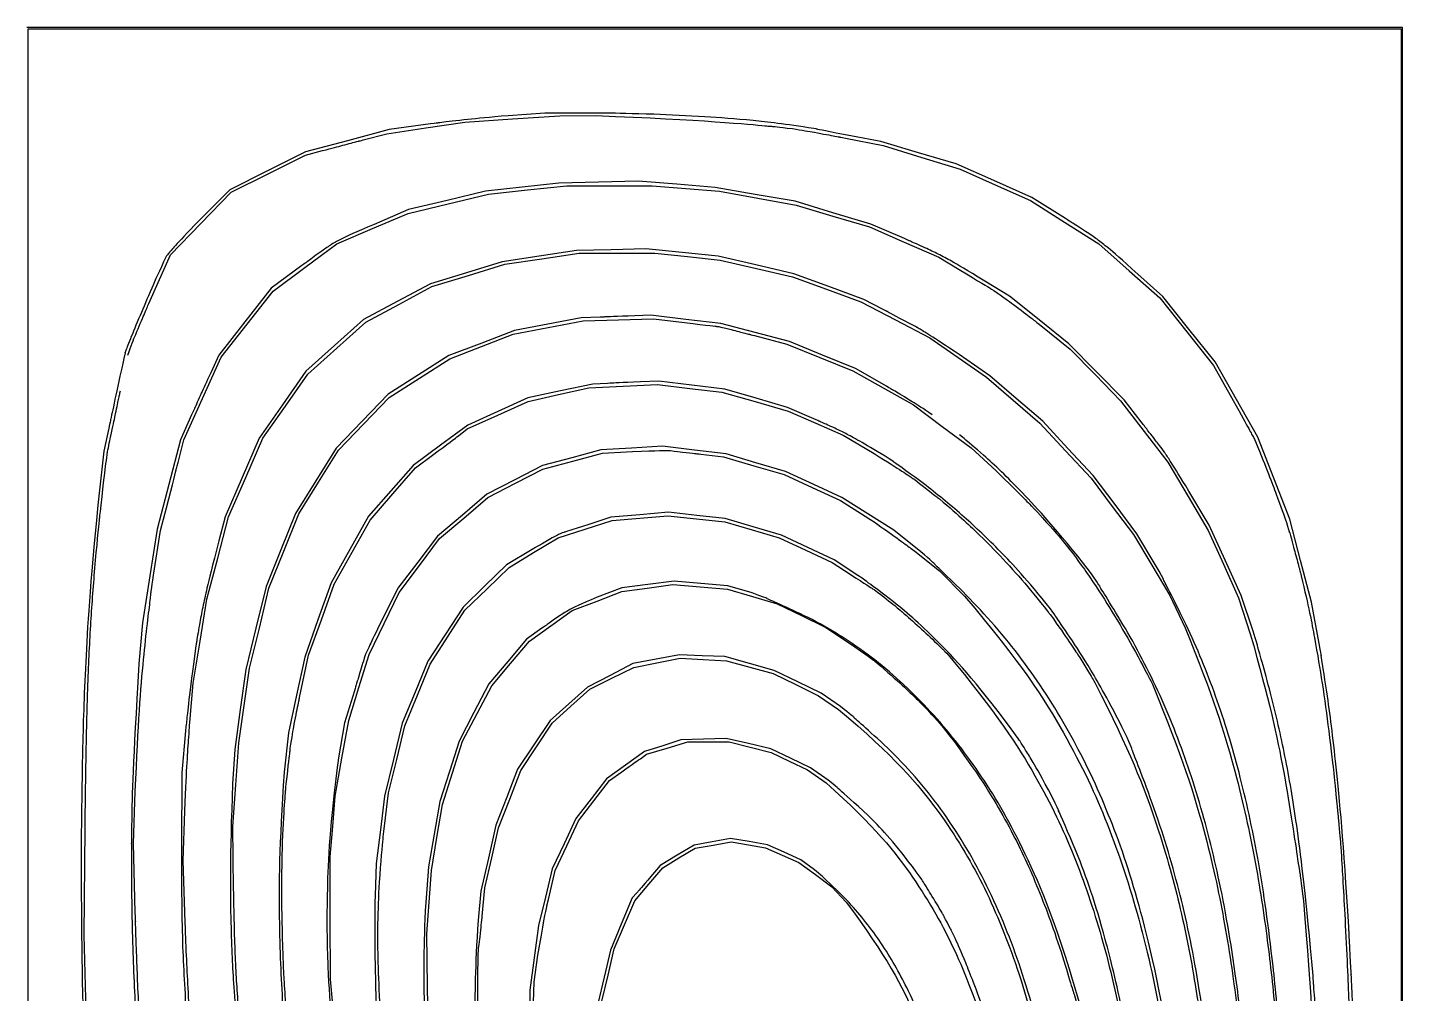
# Model space of a CAD drawing. Header units: millimetres. Extents: x -591 to 0, y 0 to 590.
# Drawn here: x -295.7 to -0.8, y 382.9 to 590 of the extents above; entities that cross this region are included whole.
import ezdxf

# ---------------------------------------------------------------- set-up
doc = ezdxf.new("R2010")
doc.units = ezdxf.units.MM

msp = doc.modelspace()

# ---------------------------------------------------------------- linework, layer by layer
at = {"color": 7, "linetype": 'Continuous'}
for p, q in [((-0.82, 590.01), (-295.82, 590.01)), ((-295.53, 295.01), (-295.53, 589.71)), ((-295.53, 589.71), (-148.32, 589.71)), ((-148.32, 589.71), (-1.12, 589.71)), ((-1.12, 589.71), (-1.12, 295.01)), ((-0.82, 295.01), (-0.82, 590.01)), ((-209.24, 569.35), (-218.09, 568.13)), ((-210.25, 568.47), (-201.87, 569.69)), ((-201.87, 569.69), (-191.69, 570.4)), ((-184.76, 571.65), (-192.57, 571.11)), ((-191.69, 570.4), (-181.51, 571.11)), ((-173.84, 571.68), (-184.76, 571.65)), ((-181.51, 571.11), (-173.71, 571.12)), ((-218.09, 568.13), (-227.09, 565.75)), ((-223.67, 565.92), (-218.63, 567.25)), ((-218.63, 567.25), (-210.25, 568.47)), ((-120.3, 566.3), (-112.19, 564.69)), ((-112.69, 565.54), (-118.78, 566.72)), ((-236.09, 563.37), (-244.2, 559.31)), ((-227.09, 565.75), (-236.09, 563.37)), ((-236.09, 562.66), (-232.4, 563.63)), ((-104.62, 563.16), (-112.69, 565.54)), ((-112.19, 564.69), (-103.93, 562.18)), ((-244.05, 558.67), (-236.09, 562.66)), ((-96.55, 560.77), (-104.62, 563.16)), ((-103.93, 562.18), (-95.67, 559.67)), ((-88.44, 557.18), (-96.55, 560.77)), ((-244.2, 559.31), (-252.31, 555.25)), ((-252.02, 554.68), (-244.05, 558.67)), ((-95.67, 559.67), (-88.14, 556.3)), ((-252.31, 555.25), (-258.84, 548.66)), ((-258.51, 547.98), (-252.02, 554.68)), ((-197.44, 554.91), (-205.7, 552.94)), ((-189.58, 555.77), (-197.44, 554.91)), ((-196.85, 554.27), (-188.44, 555.18)), ((-181.73, 556.64), (-189.58, 555.77)), ((-188.44, 555.18), (-180.04, 556.08)), ((-173.21, 556.84), (-181.73, 556.64)), ((-180.04, 556.08), (-170.89, 556.08)), ((-164.7, 557.04), (-173.21, 556.84)), ((-170.89, 556.08), (-161.75, 556.09)), ((-156.44, 556.4), (-164.7, 557.04)), ((-161.75, 556.09), (-154.52, 555.5)), ((-148.18, 555.75), (-156.44, 556.4)), ((-154.52, 555.5), (-147.29, 554.9)), ((-139.62, 554.25), (-148.18, 555.75)), ((-147.29, 554.9), (-139.07, 553.42)), ((-80.33, 553.58), (-88.44, 557.18)), ((-88.14, 556.3), (-80.62, 552.92)), ((-214.08, 550.17), (-205.46, 552.22)), ((-205.7, 552.94), (-213.96, 550.98)), ((-205.46, 552.22), (-196.85, 554.27)), ((-131.07, 552.75), (-139.62, 554.25)), ((-139.07, 553.42), (-130.85, 551.93)), ((-122.95, 550.32), (-131.07, 552.75)), ((-130.85, 551.93), (-122.99, 549.59)), ((-80.62, 552.92), (-73.28, 548.29)), ((-73.1, 549.04), (-80.33, 553.58)), ((-221.69, 546.91), (-214.08, 550.17)), ((-213.96, 550.98), (-221.37, 547.81)), ((-122.99, 549.59), (-115.14, 547.25)), ((-114.84, 547.89), (-122.95, 550.32)), ((-265, 541.29), (-258.51, 547.98)), ((-229.31, 543.65), (-221.69, 546.91)), ((-115.14, 547.25), (-107.68, 544)), ((-107.61, 544.75), (-114.84, 547.89)), ((-73.28, 548.29), (-65.94, 543.67)), ((-236.17, 538.58), (-229.31, 543.65)), ((-163.06, 542.55), (-170.52, 542.37)), ((-155.32, 541.77), (-163.06, 542.55)), ((-107.68, 544), (-100.22, 540.75)), ((-65.94, 543.67), (-59.41, 537.85)), ((-269.36, 531.5), (-265, 541.29)), ((-193.9, 539.8), (-201.57, 537.45)), ((-185.94, 540.99), (-193.9, 539.8)), ((-193.31, 539.25), (-185.35, 540.43)), ((-177.97, 542.19), (-185.94, 540.99)), ((-185.35, 540.43), (-177.38, 541.62)), ((-170.52, 542.37), (-177.97, 542.19)), ((-177.38, 541.62), (-169.27, 541.63)), ((-169.27, 541.63), (-161.16, 541.64)), ((-161.16, 541.64), (-154.13, 540.9)), ((-147.59, 540.99), (-155.32, 541.77)), ((-154.13, 540.9), (-147.11, 540.16)), ((-139.47, 539.11), (-147.59, 540.99)), ((-147.11, 540.16), (-139.38, 538.36)), ((-100.22, 540.75), (-95.88, 538.13)), ((-236.82, 538.97), (-243.4, 534.11)), ((-243.02, 533.52), (-236.17, 538.58)), ((-201.57, 537.45), (-209.24, 535.1)), ((-208.95, 534.48), (-201.13, 536.86)), ((-201.13, 536.86), (-193.31, 539.25)), ((-131.36, 537.23), (-139.47, 539.11)), ((-139.38, 538.36), (-131.66, 536.56)), ((-123.84, 534.46), (-131.36, 537.23)), ((-59.41, 537.85), (-52.88, 532.04)), ((-52.22, 532.34), (-57.57, 537.16)), ((-243.4, 534.11), (-249.04, 526.93)), ((-209.24, 535.1), (-216.43, 531.25)), ((-216.03, 530.67), (-208.95, 534.48)), ((-131.66, 536.56), (-124.32, 533.89)), ((-124.32, 533.89), (-116.98, 531.21)), ((-116.32, 531.69), (-123.84, 534.46)), ((-85.11, 532.44), (-90.39, 535.67)), ((-248.58, 526.44), (-243.02, 533.52)), ((-216.43, 531.25), (-223.63, 527.41)), ((-116.98, 531.21), (-109.57, 527.35)), ((-112.19, 529.54), (-116.32, 531.69)), ((-78.73, 527.32), (-85.11, 532.44)), ((-52.88, 532.04), (-47.1, 524.81)), ((-46.61, 525.35), (-52.22, 532.34)), ((-223.11, 526.86), (-216.03, 530.67)), ((-172.9, 527.92), (-176.98, 527.77)), ((-162.04, 528.33), (-165.43, 528.2)), ((-154.52, 527.44), (-162.04, 528.33)), ((-249.04, 526.93), (-254.67, 519.76)), ((-254.13, 519.36), (-248.58, 526.44)), ((-223.63, 527.41), (-229.81, 521.86)), ((-229.34, 521.28), (-223.11, 526.86)), ((-191.25, 525.04), (-198.28, 522.38)), ((-191.54, 524.26), (-184.02, 525.69)), ((-184.11, 526.4), (-191.25, 525.04)), ((-176.98, 527.77), (-184.11, 526.4)), ((-184.02, 525.69), (-176.5, 527.11)), ((-176.5, 527.11), (-168.97, 527.32)), ((-168.97, 527.32), (-161.45, 527.53)), ((-161.45, 527.53), (-154.81, 526.76)), ((-147, 526.55), (-154.52, 527.44)), ((-139.62, 524.62), (-147, 526.55)), ((-109.57, 527.35), (-102.16, 523.48)), ((-72.36, 522.19), (-78.73, 527.32)), ((-78.7, 526.4), (-72.07, 521.08)), ((-40.99, 518.37), (-46.61, 525.35)), ((-198.28, 522.38), (-205.31, 519.73)), ((-198.33, 521.64), (-191.54, 524.26)), ((-139.77, 523.96), (-132.84, 522.14)), ((-132.25, 522.69), (-139.62, 524.62)), ((-132.84, 522.14), (-125.76, 519.28)), ((-125.17, 519.79), (-132.25, 522.69)), ((-102.16, 523.48), (-96.11, 519.28)), ((-66.42, 516.2), (-72.36, 522.19)), ((-47.1, 524.81), (-41.32, 517.59)), ((-258.12, 510.48), (-254.13, 519.36)), ((-254.67, 519.76), (-256.39, 516.02)), ((-229.81, 521.86), (-235.99, 516.31)), ((-235.57, 515.7), (-229.34, 521.28)), ((-205.31, 519.73), (-211.81, 515.56)), ((-211.6, 514.86), (-205.11, 519.02)), ((-205.11, 519.02), (-198.33, 521.64)), ((-125.76, 519.28), (-118.68, 516.41)), ((-118.09, 516.9), (-125.17, 519.79)), ((-96.11, 519.28), (-90.06, 515.07)), ((-89.31, 515.37), (-95.88, 519.89)), ((-72.07, 521.08), (-66.67, 515.54)), ((-235.99, 516.31), (-241.01, 509.14)), ((-118.68, 516.41), (-112.19, 512.76)), ((-111.45, 513.1), (-118.09, 516.9)), ((-60.48, 510.21), (-66.42, 516.2)), ((-41.32, 517.59), (-37.12, 510.09)), ((-36.44, 510.28), (-40.99, 518.37)), ((-240.38, 508.83), (-235.57, 515.7)), ((-211.81, 515.56), (-218.31, 511.39)), ((-218.09, 510.69), (-211.6, 514.86)), ((-174.43, 513.57), (-181.41, 512.1)), ((-175.32, 512.78), (-167.94, 513.12)), ((-171.33, 513.73), (-174.43, 513.57)), ((-167.94, 513.12), (-160.57, 513.46)), ((-160.27, 514.21), (-164.25, 514.05)), ((-160.57, 513.46), (-153.67, 512.65)), ((-153.19, 513.35), (-160.27, 514.21)), ((-146.11, 512.5), (-153.19, 513.35)), ((-90.06, 515.07), (-84.34, 510.13)), ((-83.64, 510.49), (-89.31, 515.37)), ((-66.67, 515.54), (-61.28, 510)), ((-262.12, 501.6), (-258.12, 510.48)), ((-218.31, 511.39), (-223.9, 505.62)), ((-223.53, 505.03), (-218.09, 510.69)), ((-188.38, 510.62), (-194.82, 507.7)), ((-181.41, 512.1), (-188.38, 510.62)), ((-188.3, 509.84), (-181.81, 511.31)), ((-181.81, 511.31), (-175.32, 512.78)), ((-153.67, 512.65), (-146.78, 511.85)), ((-146.78, 511.85), (-139.66, 509.81)), ((-139.39, 510.53), (-146.11, 512.5)), ((-132.68, 508.57), (-139.39, 510.53)), ((-112.19, 512.76), (-105.7, 509.1)), ((-84.34, 510.13), (-78.61, 505.2)), ((-77.97, 505.6), (-83.64, 510.49)), ((-56.85, 505.49), (-60.48, 510.21)), ((-31.88, 502.18), (-36.44, 510.28)), ((-241.01, 509.14), (-246.03, 501.98)), ((-245.19, 501.95), (-240.38, 508.83)), ((-194.82, 507.7), (-201.27, 504.78)), ((-194.83, 506.9), (-188.3, 509.84)), ((-139.66, 509.81), (-132.54, 507.78)), ((-126.56, 505.91), (-132.68, 508.57)), ((-132.54, 507.78), (-126.64, 505.21)), ((-105.7, 509.1), (-99.5, 504.51)), ((-61.28, 510), (-56.2, 503.41)), ((-260.49, 506.97), (-262.87, 501.66)), ((-223.9, 505.62), (-229.49, 499.84)), ((-228.97, 499.38), (-223.53, 505.03)), ((-201.27, 504.78), (-207.11, 500.46)), ((-201.37, 503.97), (-194.83, 506.9)), ((-126.64, 505.21), (-120.74, 502.64)), ((-99.5, 504.51), (-93.31, 499.92)), ((-78.61, 505.2), (-73.09, 499.29)), ((-72.57, 499.8), (-77.97, 505.6)), ((-278.24, 504.12), (-279.28, 499.21)), ((-262.87, 501.66), (-265.35, 492.07)), ((-263.37, 496.76), (-262.12, 501.6)), ((-246.03, 501.98), (-249.67, 493.55)), ((-248.86, 493.54), (-245.19, 501.95)), ((-203.24, 502.51), (-201.37, 503.97)), ((-120.74, 502.64), (-114.1, 498.67)), ((-56.2, 503.41), (-51.12, 496.83)), ((-28.44, 493.42), (-31.88, 502.18)), ((-279.28, 499.21), (-280.61, 487.6)), ((-229.49, 499.84), (-233.87, 492.86)), ((-233.24, 492.55), (-228.97, 499.38)), ((-207.11, 500.46), (-212.95, 496.14)), ((-212.5, 495.66), (-208.8, 498.36)), ((-172.73, 499.47), (-178.98, 497.8)), ((-178.77, 497.08), (-172.36, 498.79)), ((-166.13, 499.87), (-172.73, 499.47)), ((-172.36, 498.79), (-165.92, 499.16)), ((-159.52, 500.26), (-166.13, 499.87)), ((-152.67, 499.43), (-159.52, 500.26)), ((-145.82, 498.6), (-152.67, 499.43)), ((-151.27, 498.55), (-146.4, 497.98)), ((-139.47, 496.71), (-145.82, 498.6)), ((-93.31, 499.92), (-87.96, 494.97)), ((-73.09, 499.29), (-67.57, 493.38)), ((-67.18, 493.99), (-72.57, 499.8)), ((-212.95, 496.14), (-217.73, 490.7)), ((-217.35, 490.05), (-212.5, 495.66)), ((-185.22, 496.13), (-191.18, 493.07)), ((-191.06, 492.32), (-185.18, 495.37)), ((-178.98, 497.8), (-185.22, 496.13)), ((-185.18, 495.37), (-178.77, 497.08)), ((-146.4, 497.98), (-139.91, 496.08)), ((-139.91, 496.08), (-133.42, 494.18)), ((-133.13, 494.81), (-139.47, 496.71)), ((-51.12, 496.83), (-46.8, 489.51)), ((-249.67, 493.55), (-253.31, 485.12)), ((-252.54, 485.14), (-248.86, 493.54)), ((-233.87, 492.86), (-238.24, 485.87)), ((-237.51, 485.73), (-233.24, 492.55)), ((-191.18, 493.07), (-197.15, 490.01)), ((-133.42, 494.18), (-127.38, 491.4)), ((-127.08, 492.02), (-133.13, 494.81)), ((-67.57, 493.38), (-63.05, 487.34)), ((-62.47, 487.74), (-67.18, 493.99)), ((-25, 484.65), (-28.44, 493.42)), ((-265.35, 492.07), (-267.84, 482.48)), ((-217.73, 490.7), (-222.52, 485.25)), ((-222.2, 484.43), (-217.35, 490.05)), ((-197.15, 490.01), (-202.43, 485.51)), ((-196.94, 489.27), (-191.06, 492.32)), ((-127.38, 491.4), (-121.33, 488.62)), ((-121.04, 489.24), (-127.08, 492.02)), ((-46.8, 489.51), (-42.48, 482.19)), ((-42.3, 483.37), (-46.62, 490.59)), ((-267.18, 482.19), (-265.9, 487.05)), ((-202.14, 484.86), (-196.94, 489.27)), ((-121.33, 488.62), (-116.02, 485.27)), ((-115.46, 485.76), (-121.04, 489.24)), ((-63.05, 487.34), (-58.53, 481.3)), ((-57.76, 481.49), (-62.47, 487.74)), ((-254.86, 476.29), (-252.54, 485.14)), ((-253.31, 485.12), (-254.66, 479.96)), ((-238.24, 485.87), (-241.38, 478.02)), ((-240.7, 477.77), (-237.51, 485.73)), ((-222.52, 485.25), (-226.55, 478.11)), ((-226.06, 477.55), (-222.2, 484.43)), ((-202.43, 485.51), (-207.72, 481.01)), ((-207.33, 480.45), (-202.14, 484.86)), ((-176.1, 482.49), (-170.3, 484.33)), ((-170.6, 485.02), (-175.32, 483.5)), ((-164.4, 485.56), (-170.6, 485.02)), ((-170.3, 484.33), (-164.34, 484.85)), ((-158.21, 486.09), (-164.4, 485.56)), ((-164.34, 484.85), (-158.38, 485.36)), ((-158.38, 485.36), (-152.24, 484.71)), ((-152.13, 485.42), (-158.21, 486.09)), ((-152.24, 484.71), (-146.11, 484.06)), ((-146.05, 484.75), (-152.13, 485.42)), ((-146.11, 484.06), (-140.31, 482.33)), ((-140.03, 482.97), (-146.05, 484.75)), ((-109.89, 482.28), (-115.46, 485.76)), ((-22.66, 475.75), (-25, 484.65)), ((-267.84, 482.48), (-269.41, 472.45)), ((-268.68, 472.6), (-267.18, 482.19)), ((-207.72, 481.01), (-212, 475.4)), ((-187.16, 477.46), (-181.9, 480.65)), ((-181.9, 480.65), (-176.1, 482.49)), ((-140.31, 482.33), (-134.51, 480.6)), ((-134.01, 481.18), (-140.03, 482.97)), ((-128.36, 478.54), (-134.01, 481.18)), ((-104.11, 477.62), (-109.89, 482.28)), ((-58.53, 481.3), (-54.6, 474.77)), ((-53.83, 474.89), (-57.76, 481.49)), ((-42.48, 482.19), (-39.24, 474.96)), ((-38.85, 475.8), (-42.3, 483.37)), ((-241.38, 478.02), (-244.52, 470.17)), ((-243.89, 469.82), (-240.7, 477.77)), ((-226.55, 478.11), (-230.59, 470.98)), ((-211.65, 474.69), (-207.33, 480.45)), ((-187.46, 478.12), (-192.97, 474.82)), ((-134.51, 480.6), (-128.8, 477.97)), ((-128.8, 477.97), (-123.1, 475.34)), ((-122.7, 475.9), (-128.36, 478.54)), ((-105.4, 477.73), (-100.09, 473.53)), ((-257.19, 467.44), (-254.86, 476.29)), ((-229.92, 470.67), (-226.06, 477.55)), ((-212, 475.4), (-216.28, 469.8)), ((-192.97, 474.82), (-197.61, 470.31)), ((-192.42, 474.28), (-187.16, 477.46)), ((-123.1, 475.34), (-119.26, 472.84)), ((-117.59, 472.58), (-122.7, 475.9)), ((-54.6, 474.77), (-50.68, 468.23)), ((-39.24, 474.96), (-36.01, 467.73)), ((-35.39, 468.23), (-38.85, 475.8)), ((-20.32, 466.85), (-22.66, 475.75)), ((-269.41, 472.45), (-270.99, 462.42)), ((-215.98, 468.93), (-211.65, 474.69)), ((-197.14, 469.69), (-192.42, 474.28)), ((-100.09, 473.53), (-94.77, 468.12)), ((-244.52, 470.17), (-246.69, 461.28)), ((-245.96, 461.25), (-243.89, 469.82)), ((-230.59, 470.98), (-233.41, 463.01)), ((-232.66, 463.07), (-229.92, 470.67)), ((-216.28, 469.8), (-219.65, 463.01)), ((-219.21, 462.29), (-215.98, 468.93)), ((-197.61, 470.31), (-202.26, 465.79)), ((-201.86, 465.11), (-197.14, 469.69)), ((-173.54, 467.08), (-168.23, 469.13)), ((-168.24, 469.88), (-173.51, 467.87)), ((-162.63, 470.62), (-168.24, 469.88)), ((-168.23, 469.13), (-162.78, 469.86)), ((-162.78, 469.86), (-157.32, 470.59)), ((-157.03, 471.36), (-162.63, 470.62)), ((-157.32, 470.59), (-151.44, 470.1)), ((-151.27, 470.84), (-157.03, 471.36)), ((-151.44, 470.1), (-145.57, 469.61)), ((-145.52, 470.32), (-151.27, 470.84)), ((-145.57, 469.61), (-140.23, 468.03)), ((-140.31, 468.81), (-145.52, 470.32)), ((-258.66, 458.44), (-257.19, 467.44)), ((-178.85, 465.04), (-173.54, 467.08)), ((-140.23, 468.03), (-134.9, 466.45)), ((-134.9, 466.45), (-129.68, 463.94)), ((-50.68, 468.23), (-47.44, 461.34)), ((-36.01, 467.73), (-33.47, 460.06)), ((-32.87, 460.6), (-35.39, 468.23)), ((-18.7, 458), (-20.32, 466.85)), ((-233.41, 463.01), (-236.24, 455.05)), ((-235.39, 455.47), (-232.66, 463.07)), ((-202.26, 465.79), (-206.03, 459.98)), ((-205.59, 459.34), (-201.86, 465.11)), ((-183.45, 461.76), (-178.85, 465.04)), ((-129.68, 463.94), (-124.47, 461.42)), ((-270.99, 462.42), (-271.77, 453.58)), ((-246.69, 461.28), (-248.86, 452.39)), ((-248.04, 452.69), (-245.96, 461.25)), ((-222.44, 455.64), (-219.21, 462.29)), ((-206.03, 459.98), (-209.8, 454.16)), ((-185.37, 461.24), (-188.64, 458.88)), ((-188.05, 458.49), (-183.45, 461.76)), ((-124.47, 461.42), (-119.65, 458.2)), ((-260.12, 449.44), (-258.66, 458.44)), ((-209.31, 453.57), (-205.59, 459.34)), ((-188.64, 458.88), (-192.68, 454.09)), ((-192.08, 453.69), (-188.05, 458.49)), ((-236.24, 455.05), (-237.98, 446.93)), ((-237.14, 447.38), (-235.39, 455.47)), ((-224.62, 448.56), (-222.44, 455.64)), ((-209.8, 454.16), (-212.57, 447.52)), ((-192.68, 454.09), (-196.73, 449.3)), ((-160.86, 454.59), (-165.88, 453.65)), ((-155.85, 455.53), (-160.86, 454.59)), ((-160.7, 453.86), (-155.72, 454.86)), ((-150.98, 455.34), (-155.85, 455.53)), ((-155.72, 454.86), (-150.77, 454.57)), ((-146.11, 455.15), (-150.98, 455.34)), ((-150.77, 454.57), (-145.81, 454.29)), ((-140.85, 453.67), (-146.11, 455.15)), ((-145.81, 454.29), (-140.8, 452.92)), ((-248.86, 452.39), (-250.05, 443.84)), ((-249.21, 444.67), (-248.04, 452.69)), ((-212.03, 446.93), (-209.31, 453.57)), ((-196.11, 448.9), (-192.08, 453.69)), ((-170.73, 451.14), (-175.59, 448.64)), ((-165.88, 453.65), (-170.73, 451.14)), ((-170.37, 450.51), (-165.67, 452.86)), ((-165.67, 452.86), (-160.7, 453.86)), ((-135.59, 452.19), (-140.85, 453.67)), ((-140.8, 452.92), (-135.78, 451.55)), ((-135.78, 451.55), (-130.92, 449.16)), ((-130.52, 449.74), (-135.59, 452.19)), ((-260.86, 441.03), (-260.12, 449.44)), ((-226.8, 441.48), (-224.62, 448.56)), ((-196.73, 449.3), (-199.93, 443.18)), ((-199.24, 442.98), (-196.11, 448.9)), ((-175.59, 448.64), (-179.6, 445.06)), ((-175.08, 448.16), (-170.37, 450.51)), ((-130.92, 449.16), (-126.05, 446.77)), ((-125.46, 447.29), (-130.52, 449.74)), ((-237.98, 446.93), (-239.72, 438.82)), ((-225.58, 447.84), (-227.68, 440.93)), ((-212.57, 447.52), (-215.33, 440.89)), ((-214.74, 440.3), (-212.03, 446.93)), ((-179.14, 444.52), (-175.08, 448.16)), ((-126.05, 446.77), (-121.77, 443.84)), ((-121.34, 444.45), (-125.46, 447.29)), ((-250.05, 443.84), (-251.25, 435.28)), ((-250.38, 436.66), (-249.21, 444.67)), ((-199.93, 443.18), (-203.13, 437.05)), ((-202.37, 437.07), (-199.24, 442.98)), ((-179.6, 445.06), (-183.61, 441.48)), ((-183.2, 440.89), (-179.14, 444.52)), ((-227.68, 440.93), (-229.01, 433.45)), ((-228.25, 433.36), (-226.8, 441.48)), ((-215.33, 440.89), (-217.21, 433.07)), ((-216.49, 433.13), (-214.74, 440.3)), ((-183.61, 441.48), (-187.09, 436.26)), ((-186.55, 435.82), (-183.2, 440.89)), ((-261.77, 439.26), (-262.55, 430.27)), ((-251.01, 427.71), (-250.38, 436.66)), ((-239.72, 438.82), (-240.63, 430.41)), ((-203.13, 437.05), (-205.21, 430.56)), ((-204.53, 430.28), (-202.37, 437.07)), ((-155.55, 437.32), (-159.45, 436.07)), ((-158.49, 435.57), (-154.08, 436.9)), ((-150.68, 437.48), (-155.55, 437.32)), ((-154.08, 436.9), (-149.65, 436.89)), ((-145.82, 437.64), (-150.68, 437.48)), ((-149.65, 436.89), (-145.23, 436.89)), ((-141.05, 436.53), (-145.82, 437.64)), ((-145.23, 436.89), (-140.72, 435.75)), ((-136.29, 435.41), (-141.05, 436.53)), ((-251.25, 435.28), (-251.69, 427.91)), ((-187.09, 436.26), (-190.57, 431.03)), ((-189.9, 430.75), (-186.55, 435.82)), ((-163.34, 434.82), (-167.41, 431.9)), ((-164.26, 433.28), (-162.91, 434.24)), ((-159.45, 436.07), (-163.34, 434.82)), ((-162.91, 434.24), (-158.49, 435.57)), ((-140.72, 435.75), (-136.21, 434.61)), ((-132.04, 433.38), (-136.29, 435.41)), ((-136.21, 434.61), (-132.31, 432.75)), ((-229.7, 425.25), (-228.25, 433.36)), ((-217.21, 433.07), (-219.09, 425.25)), ((-218.23, 425.96), (-216.49, 433.13)), ((-205.21, 430.56), (-207.29, 424.07)), ((-190.57, 431.03), (-192.92, 425.05)), ((-192.28, 424.62), (-189.9, 430.75)), ((-167.41, 431.9), (-171.48, 428.97)), ((-132.31, 432.75), (-128.41, 430.89)), ((-127.79, 431.35), (-132.04, 433.38)), ((-128.41, 430.89), (-124.43, 428.09)), ((-123.97, 428.66), (-127.79, 431.35)), ((-262.55, 430.27), (-262.64, 414.34)), ((-251.63, 418.76), (-251.01, 427.71)), ((-206.69, 423.48), (-204.53, 430.28)), ((-171.48, 428.97), (-174.79, 424.7)), ((-174.22, 424.25), (-170.89, 428.57)), ((-170.89, 428.57), (-168.25, 430.45)), ((-272.91, 415.12), (-272.56, 426.23)), ((-230.23, 418.76), (-229.7, 425.25)), ((-219.09, 425.25), (-219.98, 418.02)), ((-219.14, 418.82), (-218.23, 425.96)), ((-192.92, 425.05), (-195.26, 419.06)), ((-194.66, 418.48), (-192.28, 424.62)), ((-174.79, 424.7), (-178.1, 420.44)), ((-262.29, 411.49), (-261.94, 422.06)), ((-207.29, 424.07), (-208.5, 417.08)), ((-207.87, 416.4), (-206.69, 423.48)), ((-177.55, 419.94), (-174.22, 424.25)), ((-251.47, 405.34), (-251.63, 418.76)), ((-230.77, 412.27), (-230.23, 418.76)), ((-195.26, 419.06), (-196.85, 411.98)), ((-178.1, 420.44), (-180.62, 415.06)), ((-180.03, 414.63), (-177.55, 419.94)), ((-283.49, 395.46), (-283.33, 418.32)), ((-219.98, 418.02), (-220.88, 410.8)), ((-208.5, 417.08), (-209.7, 410.09)), ((-209.05, 409.32), (-207.87, 416.4)), ((-196.11, 412.06), (-194.66, 418.48)), ((-144.93, 416.2), (-148.83, 415.48)), ((-140.95, 415.51), (-144.93, 416.2)), ((-272.56, 400.32), (-272.91, 415.12)), ((-180.62, 415.06), (-183.14, 409.68)), ((-182.51, 409.32), (-180.03, 414.63)), ((-152.74, 414.77), (-156.37, 412.58)), ((-155.97, 412), (-152.49, 414.1)), ((-148.83, 415.48), (-152.74, 414.77)), ((-152.49, 414.1), (-148.65, 414.76)), ((-148.65, 414.76), (-144.8, 415.43)), ((-144.8, 415.43), (-141.1, 414.8)), ((-141.1, 414.8), (-137.39, 414.18)), ((-136.97, 414.82), (-140.95, 415.51)), ((-137.39, 414.18), (-133.84, 412.6)), ((-133.39, 413.22), (-136.97, 414.82)), ((-129.81, 411.61), (-133.39, 413.22)), ((-261.94, 400.37), (-262.29, 411.49)), ((-230.74, 399.14), (-230.77, 412.27)), ((-220.88, 410.8), (-221.14, 403.86)), ((-209.7, 410.09), (-210.28, 402.48)), ((-196.85, 411.98), (-198.44, 404.9)), ((-197.57, 405.63), (-196.11, 412.06)), ((-162.44, 406.37), (-159.45, 409.9)), ((-160, 410.39), (-161.99, 408.03)), ((-156.37, 412.58), (-160, 410.39)), ((-159.45, 409.9), (-155.97, 412)), ((-133.84, 412.6), (-130.28, 411.02)), ((-130.28, 411.02), (-126.73, 408.42)), ((-126.9, 409.47), (-129.81, 411.61)), ((-209.55, 402.54), (-209.05, 409.32)), ((-183.14, 409.68), (-184.63, 403.6)), ((-183.98, 403.13), (-182.51, 409.32)), ((-126.73, 408.42), (-123.19, 405.82)), ((-198.44, 404.9), (-199.05, 398.65)), ((-198.17, 399.51), (-197.57, 405.63)), ((-164.99, 404.55), (-166, 403.42)), ((-165.42, 402.83), (-162.44, 406.37)), ((-123.19, 405.82), (-120.15, 402.55)), ((-210.05, 395.75), (-209.55, 402.54)), ((-184.63, 403.6), (-186.11, 397.52)), ((-166, 403.42), (-168.34, 397.82)), ((-167.63, 397.67), (-165.42, 402.83)), ((-230.71, 386.02), (-230.74, 399.14)), ((-282.87, 370.97), (-283.49, 395.46)), ((-209.89, 384.39), (-210.05, 395.75)), ((-186.11, 397.52), (-187.02, 390.59)), ((-168.34, 397.82), (-170.67, 392.21)), ((-169.84, 392.51), (-167.63, 397.67)), ((-170.67, 392.21), (-172.03, 386.46)), ((-171.19, 386.9), (-169.84, 392.51)), ((-187.02, 390.59), (-187.93, 383.66)), ((-187, 385.43), (-186.23, 391.18)), ((-172.03, 386.46), (-173.39, 380.71)), ((-172.53, 381.3), (-171.19, 386.9)), ((-230.08, 378.94), (-230.71, 386.02)), ((-209.72, 373.04), (-209.89, 384.39)), ((-187.93, 383.66), (-187.97, 371.12)), ((-187.33, 376.58), (-187, 385.43))]:
    msp.add_line(p, q, dxfattribs=at)
for points, knots in [([(-192.57, 571.11), (-196.84, 570.75), (-201.76, 570.26), (-209.24, 569.35), (-206.75, 569.66), (-209.24, 569.35)], [0, 0, 0, 0, 0.255455, 0.5507, 1, 1, 1, 1]), ([(-127.08, 568.35), (-133.4, 569.36), (-141.54, 570.24), (-150.85, 570.95), (-162.49, 571.5), (-173.84, 571.68), (-170.05, 571.65), (-173.84, 571.68)], [0, 0, 0, 0, 0.136403, 0.310763, 0.509833, 0.75799, 1, 1, 1, 1]), ([(-173.72, 571.12), (-150.91, 570.28), (-131.66, 568.33), (-138.07, 569.07), (-131.66, 568.33)], [0, 0, 0, 0, 0.541147, 1, 1, 1, 1]), ([(-131.66, 568.33), (-129.46, 567.99), (-126.23, 567.43), (-120.3, 566.3), (-122.27, 566.68), (-120.3, 566.3)], [0, 0, 0, 0, 0.192407, 0.477037, 1, 1, 1, 1]), ([(-118.78, 566.72), (-124.26, 567.79), (-127.08, 568.35), (-126.14, 568.17), (-127.08, 568.35)], [0, 0, 0, 0, 0.659997, 1, 1, 1, 1]), ([(-232.4, 563.63), (-230.31, 564.17), (-227.74, 564.85), (-223.67, 565.92), (-225.03, 565.57), (-223.67, 565.92)], [0, 0, 0, 0, 0.238723, 0.533682, 1, 1, 1, 1]), ([(-258.84, 548.66), (-261.73, 545.68), (-264.08, 543.16), (-265.47, 541.57), (-265.96, 540.89), (-265.8, 541.12), (-265.96, 540.89)], [0, 0, 0, 0, 0.393734, 0.721124, 0.92072, 1, 1, 1, 1]), ([(-57.57, 537.16), (-61.21, 540.44), (-63.82, 542.69), (-66.01, 544.41), (-68.9, 546.38), (-73.1, 549.04), (-71.69, 548.16), (-73.1, 549.04)], [0, 0, 0, 0, 0.250016, 0.425947, 0.567873, 0.746507, 1, 1, 1, 1]), ([(-221.37, 547.81), (-225.48, 546.05), (-228.16, 544.84), (-230.18, 543.74), (-232.78, 541.96), (-236.82, 538.97), (-235.47, 539.97), (-236.82, 538.97)], [0, 0, 0, 0, 0.250087, 0.414495, 0.543445, 0.719457, 1, 1, 1, 1]), ([(-90.39, 535.67), (-94.41, 538.11), (-97.47, 539.89), (-100.09, 541.31), (-103.35, 542.86), (-107.61, 544.75), (-106.19, 544.13), (-107.61, 544.75)], [0, 0, 0, 0, 0.241273, 0.422969, 0.575854, 0.761157, 1, 1, 1, 1]), ([(-265.96, 540.89), (-267.45, 537.7), (-269.49, 533.1), (-271.64, 528.08), (-273.95, 522.48), (-274.55, 520.91), (-274.76, 520.24), (-274.69, 520.46), (-274.76, 520.24)], [0, 0, 0, 0, 0.1567993, 0.3807703, 0.6241354, 0.8940908, 0.9688979, 1, 1, 1, 1]), ([(-95.88, 538.13), (-91.42, 535.43), (-88.44, 533.62), (-89.43, 534.22), (-88.44, 533.62)], [0, 0, 0, 0, 0.598834, 1, 1, 1, 1]), ([(-274.13, 519.8), (-273.43, 521.86), (-272.31, 524.67), (-269.36, 531.5), (-270.35, 529.23), (-269.36, 531.5)], [0, 0, 0, 0, 0.171998, 0.411183, 1, 1, 1, 1]), ([(-88.44, 533.62), (-86.45, 532.28), (-83.66, 530.24), (-78.7, 526.4), (-80.35, 527.69), (-78.7, 526.4)], [0, 0, 0, 0, 0.19757, 0.483278, 1, 1, 1, 1]), ([(-165.43, 528.2), (-169.52, 528.05), (-172.9, 527.92), (-171.77, 527.96), (-172.9, 527.92)], [0, 0, 0, 0, 0.546503, 1, 1, 1, 1]), ([(-105.25, 525.91), (-108.9, 527.83), (-112.19, 529.54), (-111.09, 528.97), (-112.19, 529.54)], [0, 0, 0, 0, 0.526611, 1, 1, 1, 1]), ([(-154.81, 526.76), (-149.45, 526.13), (-147.44, 525.89), (-148.11, 525.97), (-147.44, 525.89)], [0, 0, 0, 0, 0.727722, 1, 1, 1, 1]), ([(-147.44, 525.89), (-146.24, 525.62), (-144.36, 525.15), (-139.77, 523.96), (-141.3, 524.36), (-139.77, 523.96)], [0, 0, 0, 0, 0.155278, 0.399983, 1, 1, 1, 1]), ([(-95.88, 519.89), (-101.94, 523.91), (-103.88, 525.12), (-105.25, 525.91), (-104.79, 525.65), (-105.25, 525.91)], [0, 0, 0, 0, 0.652941, 0.857885, 1, 1, 1, 1]), ([(-274.76, 520.24), (-275.49, 516.92), (-276.53, 512.14), (-278.24, 504.12), (-277.67, 506.79), (-278.24, 504.12)], [0, 0, 0, 0, 0.206384, 0.502927, 1, 1, 1, 1]), ([(-256.39, 516.02), (-257.36, 513.89), (-258.57, 511.22), (-260.49, 506.97), (-259.85, 508.39), (-260.49, 506.97)], [0, 0, 0, 0, 0.236049, 0.530442, 1, 1, 1, 1]), ([(-164.25, 514.05), (-168.43, 513.87), (-171.33, 513.73), (-170.37, 513.78), (-171.33, 513.73)], [0, 0, 0, 0, 0.590503, 1, 1, 1, 1]), ([(-101.71, 507.02), (-103.7, 508.37), (-106.5, 510.14), (-111.45, 513.1), (-109.79, 512.12), (-111.45, 513.1)], [0, 0, 0, 0, 0.2093216, 0.4976772, 1, 1, 1, 1]), ([(-277.68, 503.13), (-277.25, 505.09), (-276.69, 507.71), (-275.75, 512.13), (-276.06, 510.65), (-275.75, 512.13)], [0, 0, 0, 0, 0.218224, 0.508639, 1, 1, 1, 1]), ([(-37.12, 510.09), (-35.25, 506.73), (-33.68, 503.84), (-32.79, 502.17), (-32.33, 501.24), (-32.48, 501.55), (-32.33, 501.24)], [0, 0, 0, 0, 0.3821255, 0.7089363, 0.8969114, 1, 1, 1, 1]), ([(-111.78, 498.13), (-116.57, 501.01), (-120.12, 502.96), (-122.96, 504.32), (-126.56, 505.91), (-125.36, 505.39), (-126.56, 505.91)], [0, 0, 0, 0, 0.33406, 0.576566, 0.764456, 1, 1, 1, 1]), ([(-52.08, 499.3), (-52.93, 500.4), (-54.27, 502.14), (-56.85, 505.49), (-55.99, 504.37), (-56.85, 505.49)], [0, 0, 0, 0, 0.177463, 0.458837, 1, 1, 1, 1]), ([(-279.91, 487.64), (-279.29, 492.94), (-278.87, 496.4), (-278.56, 498.69), (-278.19, 500.74), (-277.68, 503.13), (-277.85, 502.34), (-277.68, 503.13)], [0, 0, 0, 0, 0.340534, 0.563365, 0.71052, 0.844083, 1, 1, 1, 1]), ([(-208.8, 498.36), (-205.29, 500.95), (-203.24, 502.51), (-203.92, 501.99), (-203.24, 502.51)], [0, 0, 0, 0, 0.6295292, 1, 1, 1, 1]), ([(-67.91, 473.48), (-75.11, 482.54), (-83.44, 491.6), (-89.97, 497.86), (-95.81, 502.69), (-93.84, 501.11), (-95.81, 502.69)], [0, 0, 0, 0, 0.285821, 0.58961, 0.812881, 1, 1, 1, 1]), ([(-165.92, 499.16), (-160.36, 499.36), (-157.81, 499.32), (-158.66, 499.34), (-157.81, 499.32)], [0, 0, 0, 0, 0.684969, 1, 1, 1, 1]), ([(-157.81, 499.32), (-156.61, 499.18), (-154.76, 498.96), (-151.27, 498.55), (-152.44, 498.69), (-151.27, 498.55)], [0, 0, 0, 0, 0.183112, 0.465719, 1, 1, 1, 1]), ([(-114.1, 498.67), (-108.24, 495.01), (-106.49, 493.84), (-105.35, 493.02), (-105.73, 493.29), (-105.35, 493.02)], [0, 0, 0, 0, 0.663443, 0.865175, 1, 1, 1, 1]), ([(-46.62, 490.59), (-48.59, 493.85), (-50.35, 496.68), (-51.42, 498.34), (-52.08, 499.3), (-51.86, 498.98), (-52.08, 499.3)], [0, 0, 0, 0, 0.370692, 0.694945, 0.887151, 1, 1, 1, 1]), ([(-32.33, 501.24), (-29.97, 495.46), (-27.45, 488.82), (-25.81, 484.22), (-24.84, 481.15), (-25.15, 482.18), (-24.84, 481.15)], [0, 0, 0, 0, 0.291359, 0.62235, 0.849928, 1, 1, 1, 1]), ([(-265.9, 487.05), (-264.47, 492.55), (-263.37, 496.76), (-263.74, 495.36), (-263.37, 496.76)], [0, 0, 0, 0, 0.565834, 1, 1, 1, 1]), ([(-76.3, 465.37), (-81.41, 471.78), (-87.75, 478.54), (-94.83, 485.23), (-103.51, 492.4), (-111.78, 498.13), (-108.98, 496.27), (-111.78, 498.13)], [0, 0, 0, 0, 0.1688338, 0.359874, 0.5606789, 0.7926296, 1, 1, 1, 1]), ([(-105.35, 493.02), (-102.61, 490.86), (-100.14, 488.96), (-100.96, 489.59), (-100.14, 488.96)], [0, 0, 0, 0, 0.5280897, 1, 1, 1, 1]), ([(-87.96, 494.97), (-82.59, 489.75), (-79.11, 486.11), (-80.26, 487.33), (-79.11, 486.11)], [0, 0, 0, 0, 0.598037, 1, 1, 1, 1]), ([(-280.61, 487.6), (-282.3, 470.22), (-283.4, 451.82), (-283.91, 435.73), (-284.14, 417.43), (-284.09, 423.53), (-284.14, 417.43)], [0, 0, 0, 0, 0.248473, 0.5106, 0.739664, 1, 1, 1, 1]), ([(-283.34, 418.32), (-283.14, 434.6), (-282.78, 448.63), (-282.22, 461.05), (-281.25, 474.5), (-279.91, 487.64), (-280.38, 483.26), (-279.91, 487.64)], [0, 0, 0, 0, 0.234499, 0.436618, 0.615657, 0.809727, 1, 1, 1, 1]), ([(-100.14, 488.96), (-95.69, 485.23), (-90.73, 480.53), (-85.67, 475.29), (-80.13, 469), (-75.66, 463.23), (-77.12, 465.17), (-75.66, 463.23)], [0, 0, 0, 0, 0.1630444, 0.3547928, 0.5593534, 0.7950285, 1, 1, 1, 1]), ([(-116.02, 485.27), (-113.21, 483.42), (-110.02, 481.19), (-105.4, 477.73), (-106.93, 478.89), (-105.4, 477.73)], [0, 0, 0, 0, 0.258239, 0.557433, 1, 1, 1, 1]), ([(-79.11, 486.11), (-75.97, 482.61), (-74.38, 480.86), (-74.91, 481.44), (-74.38, 480.86)], [0, 0, 0, 0, 0.664411, 1, 1, 1, 1]), ([(-180.99, 481.7), (-181.48, 481.49), (-182.12, 481.16), (-183.72, 480.29), (-187.46, 478.12), (-186.22, 478.85), (-187.46, 478.12)], [0, 0, 0, 0, 0.071432, 0.168966, 0.415523, 1, 1, 1, 1]), ([(-175.32, 483.5), (-179.29, 482.23), (-180.99, 481.7), (-180.42, 481.87), (-180.99, 481.7)], [0, 0, 0, 0, 0.7004189, 1, 1, 1, 1]), ([(-74.38, 480.86), (-71.05, 476.77), (-67.1, 471.13), (-62.91, 464.59), (-58.23, 456.57), (-54.43, 449.22), (-55.67, 451.68), (-54.43, 449.22)], [0, 0, 0, 0, 0.140612, 0.324309, 0.531587, 0.77928, 1, 1, 1, 1]), ([(-24.84, 481.15), (-24.29, 479.07), (-23.6, 476.5), (-22.52, 472.45), (-22.88, 473.8), (-22.52, 472.45)], [0, 0, 0, 0, 0.23902, 0.534051, 1, 1, 1, 1]), ([(-254.66, 479.96), (-256.12, 474.29), (-257.21, 469.84), (-258.05, 466.09), (-258.85, 461.85), (-259.65, 456.96), (-259.39, 458.59), (-259.65, 456.96)], [0, 0, 0, 0, 0.248941, 0.443351, 0.606388, 0.789849, 1, 1, 1, 1]), ([(-48.49, 354.75), (-51.51, 377.68), (-56.05, 398.67), (-62.13, 417.76), (-69.76, 435), (-79.45, 451.13), (-90.89, 465.32), (-104.11, 477.62), (-99.57, 473.65), (-104.11, 477.62)], [0, 0, 0, 0, 0.166889, 0.321848, 0.466431, 0.602483, 0.738204, 0.869713, 1, 1, 1, 1]), ([(-24.95, 340.14), (-26.35, 366.59), (-28.47, 389.87), (-31.38, 410.39), (-35.17, 428.56), (-40.19, 445.51), (-46.38, 460.8), (-53.83, 474.89), (-51.24, 470.24), (-53.83, 474.89)], [0, 0, 0, 0, 0.190155, 0.358016, 0.506863, 0.640165, 0.76715, 0.885574, 1, 1, 1, 1]), ([(-272.56, 426.23), (-271.93, 441.25), (-270.99, 454.09), (-268.68, 472.6), (-269.54, 466.44), (-268.68, 472.6)], [0, 0, 0, 0, 0.3227723, 0.599356, 1, 1, 1, 1]), ([(-119.26, 472.84), (-115.85, 470.62), (-114.14, 469.52), (-114.71, 469.89), (-114.14, 469.52)], [0, 0, 0, 0, 0.667147, 1, 1, 1, 1]), ([(-83.23, 437.64), (-91.47, 448.92), (-100.96, 459.22), (-109.07, 466.39), (-117.59, 472.58), (-114.7, 470.57), (-117.59, 472.58)], [0, 0, 0, 0, 0.283153, 0.567004, 0.786592, 1, 1, 1, 1]), ([(-32.22, 339.85), (-33.93, 365.45), (-36.55, 388.24), (-40.19, 408.55), (-44.92, 426.71), (-51.14, 443.79), (-58.77, 459.25), (-67.91, 473.48), (-64.75, 468.81), (-67.91, 473.48)], [0, 0, 0, 0, 0.1828294, 0.3462992, 0.4933213, 0.6270496, 0.7566053, 0.8794972, 1, 1, 1, 1]), ([(-22.52, 472.45), (-20.97, 465.93), (-19.44, 458.04), (-17.98, 449.24), (-16.46, 438.3), (-15.28, 427.46), (-15.65, 431.08), (-15.28, 427.46)], [0, 0, 0, 0, 0.146864, 0.323119, 0.518862, 0.761003, 1, 1, 1, 1]), ([(-114.14, 469.52), (-111.99, 467.96), (-109.02, 465.54), (-105.67, 462.63), (-101.76, 459.05), (-98.55, 455.88), (-99.61, 456.95), (-98.55, 455.88)], [0, 0, 0, 0, 0.1283082, 0.3126719, 0.5270121, 0.7823952, 1, 1, 1, 1]), ([(-173.51, 467.87), (-177.12, 466.43), (-179.8, 465.06), (-182.13, 463.54), (-185.37, 461.24), (-184.3, 462.02), (-185.37, 461.24)], [0, 0, 0, 0, 0.284872, 0.505432, 0.709048, 1, 1, 1, 1]), ([(-69.44, 378.79), (-74.73, 397.23), (-81.85, 414.19), (-90.63, 429.42), (-100.85, 442.68), (-112.91, 454.19), (-126.14, 462.99), (-140.31, 468.81), (-135.49, 467.06), (-140.31, 468.81)], [0, 0, 0, 0, 0.160199, 0.31377, 0.46049, 0.600263, 0.739454, 0.872099, 1, 1, 1, 1]), ([(-94.77, 468.12), (-82.57, 453.85), (-72.22, 437.58), (-63.67, 419.19), (-56.9, 398.54), (-51.88, 375.48), (-48.62, 350.37), (-46.98, 322.67), (-46.94, 292.27), (-48.47, 259.02), (-47.85, 270.1), (-48.47, 259.02)], [0, 0, 0, 0, 0.085175, 0.172645, 0.264647, 0.363253, 0.470303, 0.5852, 0.711064, 0.849007, 1, 1, 1, 1]), ([(-219.65, 463.01), (-221.13, 460.02), (-222.33, 457.53), (-223.03, 456.04), (-223.26, 455.49), (-223.18, 455.67), (-223.26, 455.49)], [0, 0, 0, 0, 0.4002882, 0.7311454, 0.9282681, 1, 1, 1, 1]), ([(-60.33, 438.83), (-63.92, 445.95), (-68.04, 453.05), (-71.84, 458.94), (-76.3, 465.37), (-74.8, 463.24), (-76.3, 465.37)], [0, 0, 0, 0, 0.257013, 0.52167, 0.747736, 1, 1, 1, 1]), ([(-75.66, 463.23), (-72.31, 458.44), (-70.07, 455.07), (-68.52, 452.55), (-66.7, 449.44), (-67.31, 450.48), (-66.7, 449.44)], [0, 0, 0, 0, 0.35532, 0.601368, 0.781073, 1, 1, 1, 1]), ([(-47.45, 461.34), (-41.39, 446.59), (-36.4, 430.27), (-32.42, 412.1), (-29.95, 396.33), (-28.03, 379.07), (-26.64, 360.2), (-27.05, 366.5), (-26.64, 360.2)], [0, 0, 0, 0, 0.153552, 0.317813, 0.496942, 0.650684, 0.817807, 1, 1, 1, 1]), ([(-33.47, 460.06), (-29.36, 445.66), (-25.86, 429.52), (-22.07, 402.83), (-23.18, 411.75), (-22.07, 402.83)], [0, 0, 0, 0, 0.256248, 0.538783, 1, 1, 1, 1]), ([(-20.01, 386.75), (-21.5, 403.58), (-23.34, 418.65), (-25.6, 432.28), (-28.86, 446.94), (-32.87, 460.6), (-31.47, 456.07), (-32.87, 460.6)], [0, 0, 0, 0, 0.224807, 0.426777, 0.610613, 0.810542, 1, 1, 1, 1]), ([(-119.65, 458.2), (-115.53, 455.36), (-113.68, 453.97), (-114.29, 454.44), (-113.68, 453.97)], [0, 0, 0, 0, 0.683773, 1, 1, 1, 1]), ([(-12.34, 397.23), (-13.46, 415.62), (-15.13, 433.27), (-16.78, 446.21), (-18.7, 458), (-18.03, 454.07), (-18.7, 458)], [0, 0, 0, 0, 0.301441, 0.591417, 0.804722, 1, 1, 1, 1]), ([(-259.65, 456.96), (-260.97, 447.07), (-261.77, 439.26), (-261.52, 441.87), (-261.77, 439.26)], [0, 0, 0, 0, 0.559727, 1, 1, 1, 1]), ([(-223.26, 455.49), (-223.56, 454.49), (-224.19, 452.42), (-225.58, 447.84), (-225.12, 449.37), (-225.58, 447.84)], [0, 0, 0, 0, 0.130277, 0.401155, 1, 1, 1, 1]), ([(-98.55, 455.88), (-87.73, 442.95), (-78.56, 428.6), (-71, 412.61), (-64.95, 394.78), (-60.17, 373.89), (-56.9, 350.49), (-55.07, 324.36), (-55.56, 333.08), (-55.07, 324.36)], [0, 0, 0, 0, 0.119033, 0.239237, 0.364109, 0.49704, 0.64833, 0.815059, 1, 1, 1, 1]), ([(-271.77, 453.58), (-273.1, 431.85), (-273.32, 422.83), (-273.4, 413.16), (-273.38, 416.38), (-273.4, 413.16)], [0, 0, 0, 0, 0.537935, 0.760883, 1, 1, 1, 1]), ([(-113.68, 453.97), (-108.74, 449.67), (-105, 446.14), (-102.29, 443.33), (-99.31, 440), (-100.29, 441.12), (-99.31, 440)], [0, 0, 0, 0, 0.326184, 0.58268, 0.777324, 1, 1, 1, 1]), ([(-66.7, 449.44), (-59.24, 434.85), (-53.17, 419.04), (-48.34, 401.42), (-45.31, 385.92), (-42.87, 368.64), (-40.95, 349.29), (-41.53, 355.74), (-40.95, 349.29)], [0, 0, 0, 0, 0.157172, 0.319533, 0.494711, 0.646185, 0.813538, 1, 1, 1, 1]), ([(-54.43, 449.22), (-47.96, 433.57), (-42.8, 416.79), (-38.81, 398.01), (-36.36, 381.27), (-34.43, 362.32), (-32.95, 340.73), (-33.39, 347.93), (-32.95, 340.73)], [0, 0, 0, 0, 0.152187, 0.309888, 0.48246, 0.634476, 0.805612, 1, 1, 1, 1]), ([(-239.32, 435.51), (-238.96, 437.93), (-238.36, 441.34), (-237.14, 447.38), (-237.55, 445.37), (-237.14, 447.38)], [0, 0, 0, 0, 0.2026886, 0.4895748, 1, 1, 1, 1]), ([(-121.77, 443.84), (-109.72, 433.8), (-99.28, 421.32), (-90.48, 406.43), (-83.34, 389.19), (-77.65, 368.66), (-73.83, 345.65), (-71.89, 320.23), (-72.38, 328.72), (-71.89, 320.23)], [0, 0, 0, 0, 0.113641, 0.231537, 0.35682, 0.492012, 0.646349, 0.815293, 1, 1, 1, 1]), ([(-71.02, 316.25), (-72.72, 341.75), (-76.17, 364.8), (-81.35, 385.4), (-88.27, 403.53), (-97.39, 419.88), (-108.41, 433.52), (-121.34, 444.45), (-116.88, 440.97), (-121.34, 444.45)], [0, 0, 0, 0, 0.179132, 0.342455, 0.491262, 0.627266, 0.758457, 0.881367, 1, 1, 1, 1]), ([(-261.94, 422.06), (-261.72, 427.43), (-261.41, 433.22), (-261.13, 437.48), (-260.86, 441.03), (-260.95, 439.85), (-260.86, 441.03)], [0, 0, 0, 0, 0.283188, 0.588017, 0.81271, 1, 1, 1, 1]), ([(-99.31, 440), (-92.49, 431.18), (-86.17, 420.9), (-80.48, 409.45), (-74.76, 394.81), (-70.33, 379.38), (-71.71, 384.55), (-70.33, 379.38)], [0, 0, 0, 0, 0.164499, 0.342521, 0.531251, 0.763087, 1, 1, 1, 1]), ([(-75.96, 425.1), (-78.22, 429.33), (-79.98, 432.44), (-81.42, 434.8), (-83.23, 437.64), (-82.62, 436.7), (-83.23, 437.64)], [0, 0, 0, 0, 0.3308264, 0.5772985, 0.7675192, 1, 1, 1, 1]), ([(-39.4, 336.01), (-41.17, 360.31), (-43.81, 381.74), (-47.42, 400.78), (-53.06, 420.77), (-60.33, 438.83), (-57.77, 432.86), (-60.33, 438.83)], [0, 0, 0, 0, 0.2307217, 0.4353058, 0.6188746, 0.8156103, 1, 1, 1, 1]), ([(-240.19, 427.91), (-239.69, 432.22), (-239.32, 435.51), (-239.44, 434.41), (-239.32, 435.51)], [0, 0, 0, 0, 0.5669312, 1, 1, 1, 1]), ([(-229.01, 433.45), (-230.88, 419.02), (-231.61, 403.14), (-231.4, 389.6), (-230.48, 375.1), (-230.83, 379.93), (-230.48, 375.1)], [0, 0, 0, 0, 0.248755, 0.520383, 0.751685, 1, 1, 1, 1]), ([(-168.25, 430.45), (-165.73, 432.24), (-164.26, 433.28), (-164.75, 432.94), (-164.26, 433.28)], [0, 0, 0, 0, 0.63132, 1, 1, 1, 1]), ([(-251.69, 427.91), (-252.32, 411.99), (-252.1, 395.98), (-251.61, 386.49), (-250.85, 375.65), (-249.8, 363.01), (-250.16, 367.22), (-249.8, 363.01)], [0, 0, 0, 0, 0.245075, 0.491442, 0.637619, 0.804791, 1, 1, 1, 1]), ([(-240.63, 430.41), (-241.74, 414.5), (-241.81, 396.85), (-241.12, 381.62), (-239.78, 365.07), (-240.27, 370.58), (-239.78, 365.07)], [0, 0, 0, 0, 0.243713, 0.513396, 0.746351, 1, 1, 1, 1]), ([(-240.8, 388.97), (-241.19, 400.59), (-241.13, 412.41), (-240.78, 420.9), (-240.19, 427.91), (-240.41, 425.57), (-240.19, 427.91)], [0, 0, 0, 0, 0.298403, 0.601722, 0.819557, 1, 1, 1, 1]), ([(-124.43, 428.09), (-113.91, 418.79), (-104.51, 406.7), (-96.52, 392.41), (-89.34, 373.51), (-85.04, 353.27), (-86.26, 360.07), (-85.04, 353.27)], [0, 0, 0, 0, 0.16211, 0.33882, 0.527761, 0.761137, 1, 1, 1, 1]), ([(-104.22, 407.85), (-109.03, 414.43), (-114.57, 420.6), (-123.97, 428.66), (-120.74, 426.07), (-123.97, 428.66)], [0, 0, 0, 0, 0.283072, 0.570619, 1, 1, 1, 1]), ([(-56.14, 350.62), (-59.56, 374.67), (-64.7, 396.47), (-69.86, 411.73), (-75.96, 425.1), (-73.83, 420.69), (-75.96, 425.1)], [0, 0, 0, 0, 0.313481, 0.602475, 0.810326, 1, 1, 1, 1]), ([(-15.28, 427.46), (-14.78, 422.22), (-14.55, 420.09), (-14.62, 420.8), (-14.55, 420.09)], [0, 0, 0, 0, 0.711298, 1, 1, 1, 1]), ([(-218.38, 356.66), (-219.38, 369.35), (-220.08, 380.05), (-220.48, 389.16), (-220.6, 397.09), (-220.21, 408.14), (-219.14, 418.82), (-219.55, 415.26), (-219.14, 418.82)], [0, 0, 0, 0, 0.204272, 0.376391, 0.522858, 0.650222, 0.827655, 1, 1, 1, 1]), ([(-14.55, 420.09), (-14.28, 417.45), (-13.96, 412.94), (-13.59, 406.92), (-13.19, 399.75), (-12.57, 386.99), (-12.01, 373.63), (-12.19, 378.08), (-12.01, 373.63)], [0, 0, 0, 0, 0.0570459, 0.1541319, 0.2836699, 0.4380505, 0.7125272, 1, 1, 1, 1]), ([(-284.14, 417.43), (-284.16, 406.99), (-284.11, 397.33), (-283.97, 387.1), (-283.78, 377.81), (-283.5, 366.7), (-283.14, 353.12), (-283.26, 357.65), (-283.14, 353.12)], [0, 0, 0, 0, 0.16235, 0.312625, 0.47159, 0.616115, 0.788895, 1, 1, 1, 1]), ([(-273.4, 413.16), (-273.37, 404.14), (-273.24, 396.12), (-272.91, 386.96), (-272.59, 380.15), (-272.16, 371.75), (-271.6, 361.31), (-270.9, 348.4), (-271.13, 352.71), (-270.9, 348.4)], [0, 0, 0, 0, 0.139178, 0.262802, 0.40425, 0.509446, 0.639252, 0.800496, 1, 1, 1, 1]), ([(-262.64, 414.34), (-262.66, 404.5), (-262.55, 396.26), (-262.21, 387.91), (-261.74, 380.16), (-261.06, 370.46), (-260.12, 357.99), (-260.44, 362.15), (-260.12, 357.99)], [0, 0, 0, 0, 0.174247, 0.320311, 0.468465, 0.60608, 0.778371, 1, 1, 1, 1]), ([(-161.99, 408.03), (-163.88, 405.81), (-164.99, 404.55), (-164.62, 404.97), (-164.99, 404.55)], [0, 0, 0, 0, 0.634396, 1, 1, 1, 1]), ([(-92.72, 289.53), (-92.09, 312.39), (-93.35, 333.75), (-96.44, 353.32), (-101.27, 370.84), (-106.23, 382.98), (-112.18, 393.56), (-119.08, 402.43), (-126.9, 409.47), (-124.2, 407.21), (-126.9, 409.47)], [0, 0, 0, 0, 0.17696, 0.342457, 0.495739, 0.636299, 0.737785, 0.831656, 0.918623, 1, 1, 1, 1]), ([(-99.06, 399.3), (-99.07, 399.33), (-99.09, 399.38), (-99.14, 399.5), (-99.32, 399.84), (-99.84, 400.76), (-101.25, 403.11), (-104.22, 407.85), (-103.22, 406.27), (-104.22, 407.85)], [0, 0, 0, 0, 0.003793, 0.00893, 0.022686, 0.060893, 0.166624, 0.4402, 1, 1, 1, 1]), ([(-248.78, 359.76), (-249.61, 369.39), (-250.24, 377.06), (-250.69, 383.3), (-251.01, 388.63), (-251.31, 396.44), (-251.47, 405.34), (-251.43, 402.37), (-251.47, 405.34)], [0, 0, 0, 0, 0.211655, 0.38021, 0.517188, 0.634121, 0.805151, 1, 1, 1, 1]), ([(-221.14, 403.86), (-221.25, 396.36), (-221.14, 387.32), (-220.92, 380.4), (-220.61, 374.66), (-220.72, 376.57), (-220.61, 374.66)], [0, 0, 0, 0, 0.2567409, 0.5662034, 0.8032682, 1, 1, 1, 1]), ([(-210.28, 402.48), (-210.79, 392.51), (-210.7, 381.62), (-210.4, 374.69), (-209.91, 366.45), (-209.22, 356.52), (-209.46, 359.83), (-209.22, 356.52)], [0, 0, 0, 0, 0.216954, 0.453571, 0.604225, 0.783703, 1, 1, 1, 1]), ([(-186.23, 391.18), (-185.12, 397.81), (-183.98, 403.13), (-184.38, 401.36), (-183.98, 403.13)], [0, 0, 0, 0, 0.553305, 1, 1, 1, 1]), ([(-120.15, 402.55), (-111.39, 390.96), (-104.26, 376.83), (-98.82, 360.4), (-95.09, 341.88), (-93.09, 320.49), (-93.06, 297.31), (-95.07, 272.59), (-94.26, 280.82), (-95.07, 272.59)], [0, 0, 0, 0, 0.106833, 0.223134, 0.350402, 0.489266, 0.647243, 0.817683, 1, 1, 1, 1]), ([(-22.07, 402.83), (-20.33, 381.98), (-19.2, 360.78), (-18.8, 348.64), (-18.53, 335.3), (-18.35, 320.38), (-18.4, 325.35), (-18.35, 320.38)], [0, 0, 0, 0, 0.253405, 0.510591, 0.657659, 0.819254, 1, 1, 1, 1]), ([(-270.3, 350.91), (-271.16, 366.08), (-271.87, 380.86), (-272.29, 391.39), (-272.56, 400.32), (-272.47, 397.35), (-272.56, 400.32)], [0, 0, 0, 0, 0.3071709, 0.606198, 0.81928, 1, 1, 1, 1]), ([(-259.39, 357.84), (-260.21, 368.66), (-260.82, 377.24), (-261.26, 384.39), (-261.64, 392.12), (-261.94, 400.37), (-261.85, 397.62), (-261.94, 400.37)], [0, 0, 0, 0, 0.254686, 0.456392, 0.624556, 0.806143, 1, 1, 1, 1]), ([(-199.05, 398.65), (-199.71, 388.28), (-199.86, 376.38), (-199.05, 356.37), (-199.41, 363.04), (-199.05, 356.37)], [0, 0, 0, 0, 0.245573, 0.526832, 1, 1, 1, 1]), ([(-198.93, 392.7), (-198.78, 393.78), (-198.59, 395.45), (-198.17, 399.51), (-198.31, 398.16), (-198.17, 399.51)], [0, 0, 0, 0, 0.158497, 0.403678, 1, 1, 1, 1]), ([(-98, 397.33), (-98.81, 398.8), (-99.01, 399.18), (-99.05, 399.26), (-99.06, 399.29), (-99.06, 399.3), (-99.06, 399.29), (-99.06, 399.3)], [0, 0, 0, 0, 0.752815, 0.941884, 0.9853, 0.995701, 1, 1, 1, 1]), ([(-90.2, 378.2), (-92.36, 384.25), (-94.78, 390.35), (-96.56, 394.44), (-98, 397.33), (-97.51, 396.37), (-98, 397.33)], [0, 0, 0, 0, 0.310709, 0.628153, 0.844183, 1, 1, 1, 1]), ([(-11.89, 388.38), (-11.98, 389.83), (-12.1, 392.3), (-12.34, 397.23), (-12.26, 395.58), (-12.34, 397.23)], [0, 0, 0, 0, 0.164758, 0.443292, 1, 1, 1, 1]), ([(-198.64, 361.83), (-198.85, 367.13), (-199.01, 374.21), (-199.09, 381.68), (-199.1, 386.13), (-199.07, 389.73), (-199.01, 391.88), (-198.93, 392.7), (-198.96, 392.43), (-198.93, 392.7)], [0, 0, 0, 0, 0.171793, 0.40129, 0.643025, 0.787182, 0.903783, 0.973231, 1, 1, 1, 1]), ([(-238.13, 355.63), (-238.96, 364.41), (-239.56, 371.14), (-240.01, 376.61), (-240.42, 382.48), (-240.8, 388.97), (-240.68, 386.8), (-240.8, 388.97)], [0, 0, 0, 0, 0.263717, 0.465789, 0.629693, 0.805815, 1, 1, 1, 1]), ([(-18.08, 348.85), (-18.26, 356.12), (-18.47, 362.37), (-18.76, 368.42), (-19.08, 373.6), (-19.49, 379.57), (-20.01, 386.75), (-19.84, 384.36), (-20.01, 386.75)], [0, 0, 0, 0, 0.191609, 0.356282, 0.51606, 0.65253, 0.810282, 1, 1, 1, 1]), ([(-10.73, 310.2), (-10.72, 328.86), (-10.83, 346.58), (-11.04, 362.53), (-11.28, 373.28), (-11.56, 382.03), (-11.89, 388.38), (-11.78, 386.26), (-11.89, 388.38)], [0, 0, 0, 0, 0.238625, 0.465238, 0.669257, 0.806816, 0.918768, 1, 1, 1, 1])]:
    msp.add_open_spline(points, degree=3, knots=knots, dxfattribs=at)

doc.saveas('drawing.dxf')
